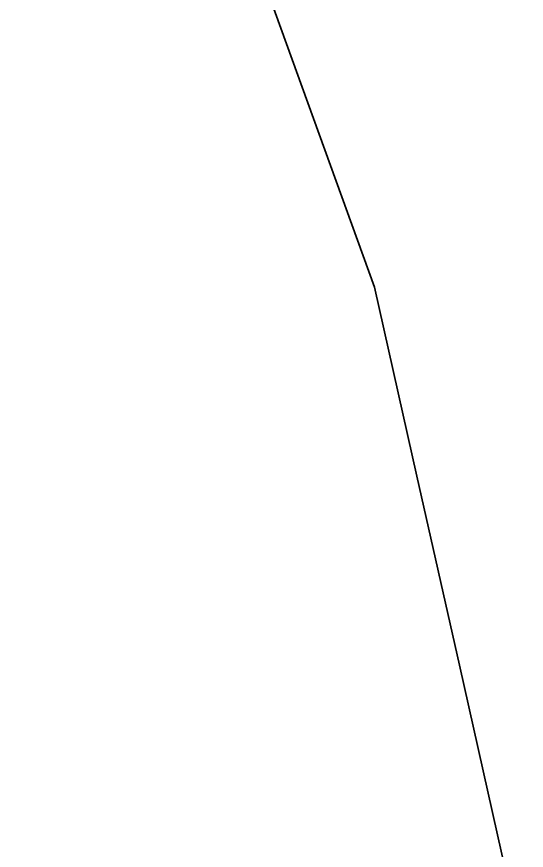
# Model space of a CAD drawing. Header units: millimetres. Extents: x 0 to 850, y -409 to 385.
# Drawn here: x 101.165615 to 101.167198, y 362.609291 to 362.611878 of the extents above; entities that cross this region are included whole.
import ezdxf

# ---------------------------------------------------------------- set-up
doc = ezdxf.new("R2010")
doc.units = ezdxf.units.MM
doc.layers.add('Blocks', color=7, linetype='Continuous')
doc.layers.add('Blocks$Outline', color=7, linetype='Continuous', lineweight=35, true_color=0xff3f3f)

# ---------------------------------------------------------------- blocks, each defined once
blk = doc.blocks.new('Tolomeo Micro Table lamp Side')
at = {"layer": 'Blocks$Outline'}
blk.add_lwpolyline([(99.3282487, 364.4495159), (100.0118716, 364.1711309), (100.6026962, 363.6849785), (100.9813306, 363.1227245), (101.1667264, 362.6110383)], dxfattribs=at)
blk.add_rational_spline([(101.1875207, 362.0203102), (101.1875207, 364.4703102), (98.7375207, 364.4703102), (96.2875207, 364.4703102), (96.2875207, 362.0203102), (96.2875207, 359.5703102), (98.7375207, 359.5703102), (101.1875207, 359.5703102), (101.1875207, 362.0203102)], [1, 0.707106781187, 1, 0.707106781187, 1, 0.707106781187, 1, 0.707106781187, 1], degree=2, knots=[0, 0, 0, 3.848451, 3.848451, 7.696902, 7.696902, 11.545353, 11.545353, 15.393804, 15.393804, 15.393804], dxfattribs=at)
blk.add_rational_spline([(101.1667264, 362.6110383), (101.4986869, 361.2459425), (100.5052876, 360.2525433)], [1, 0.871779788708, 1], degree=2, dxfattribs=at)

msp = doc.modelspace()

# ---------------------------------------------------------------- block references
at = {"layer": 'Blocks'}
msp.add_blockref('Tolomeo Micro Table lamp Side', (0, 0), dxfattribs=at)

doc.saveas('drawing.dxf')
